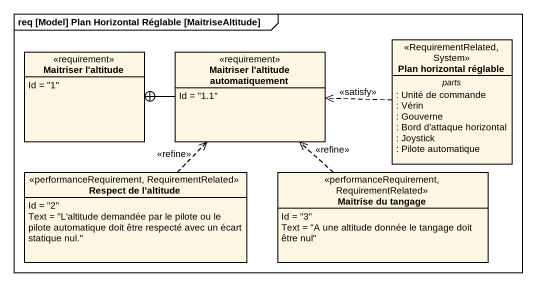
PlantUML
@startuml
mainframe req [Model] Plan Horizontal Réglable [MaitriseAltitude]
hide circle
hide empty members
class "Plan horizontal réglable" as Plan_horizontal_réglable <<RequirementRelated, System>> {
  -- parts --
  : Unité de commande
  : Vérin
  : Gouverne
  : Bord d'attaque horizontal
  : Joystick
  : Pilote automatique
}
class "Maitriser l'altitude" as Maitriser_l_altitude <<requirement>> {
  Id = "1"
}
class "Maitriser l'altitude automatiquement" as Maitriser_l_altitude_2 <<requirement>> {
  Id = "1.1"
}
class "Respect de l'altitude" as Respect_de_l_altitude <<performanceRequirement, RequirementRelated>> {
  Id = "2"
  Text = "L'altitude demandée par le pilote ou le pilote automatique doit être respecté avec un écart statique nul."
}
class "Maitrise du tangage" as Maitrise_du_tangage <<performanceRequirement, RequirementRelated>> {
  Id = "3"
  Text = "A une altitude donnée le tangage doit être nul"
}
Plan_horizontal_réglable .left.> Maitriser_l_altitude_2 : <<satisfy>>
Maitriser_l_altitude_2 -left-+ Maitriser_l_altitude
Respect_de_l_altitude .up.> Maitriser_l_altitude_2 : <<refine>>
Maitrise_du_tangage .up.> Maitriser_l_altitude_2 : <<refine>>
@enduml
